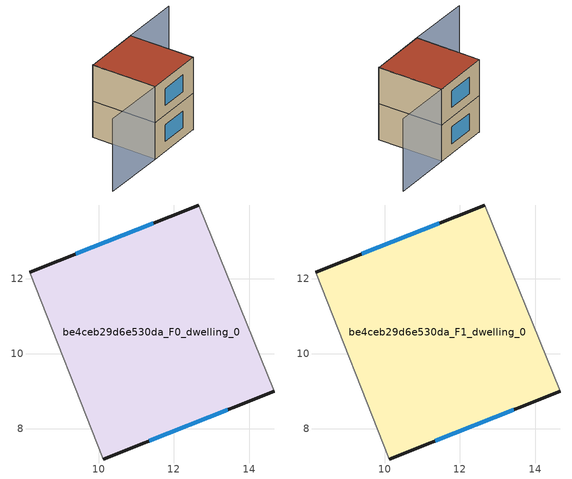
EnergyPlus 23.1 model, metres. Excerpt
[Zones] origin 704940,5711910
be4ceb29d6e530da_F0_dwelling_0
 floor ground (EU_floor_Construction): 12.66,13.96 14.67,9 10.12,7.2 8.17,12.18 z0
 wall outside (EU_wall_Construction): 12.66,13.96 8.17,12.18 / 10.12,7.2 14.67,9 z0:3
 wall adiabatic (EU_wall_Construction): 14.67,9 12.66,13.96 / 8.17,12.18 10.12,7.2 z0:3
 window (EU_Window_Construction): 11.45,13.48 9.38,12.66 / 11.35,7.69 13.44,8.51 z0.81:2.19
be4ceb29d6e530da_F1_dwelling_0
 floor to be4ceb29d6e530da_F0_dwelling_0 (EU_floor_Construction): 12.66,13.96 14.67,9 10.12,7.2 8.17,12.18 z3
 wall outside (EU_wall_Construction): 12.66,13.96 8.17,12.18 / 10.12,7.2 14.67,9 z3:6
 wall adiabatic (EU_wall_Construction): 14.67,9 12.66,13.96 / 8.17,12.18 10.12,7.2 z3:6
 window (EU_Window_Construction): 11.45,13.48 9.38,12.66 / 11.35,7.69 13.44,8.51 z3.81:5.19
 roof outside (EU_roof_Construction): 14.67,9 12.66,13.96 8.17,12.18 10.12,7.2 z6
shading: 8.2,12.21 10.12,7.2 / 10.12,7.2 5.15,5.3 / 14.64,8.98 12.66,13.96 / 12.66,13.96 17.22,15.77 z0:6
[Building]
EU S2 Campaign: North Axis=0; Terrain=City; Solar Distribution=FullExterior
[Site:Location]
London: Latitude=51.5; Longitude=-0.5; Time Zone=0; Elevation=25
[SizingPeriod:WeatherFileDays]
AnnualSizingPeriod: Begin Month=1; Begin Day of Month=1; End Month=12; End Day of Month=31; Day of Week for Start Day=Monday; Use Weather File Daylight Saving Period=No; Use Weather File Rain and Snow Indicators=No
[MATERIAL]
EU_InternalMass_Material: Roughness=MediumRough; Thickness=0.1; Conductivity=1; Density=1800; Specific Heat=900; Thermal Absorptance=0.9; Solar Absorptance=0.7; Visible Absorptance=0.7
[MATERIAL:NOMASS] Roughness=MediumRough; Thermal Absorptance=0.9; Solar Absorptance=0.7; Visible Absorptance=0.7
Name | Thermal Resistance
EU_wall_NoMass | 0.727863
EU_roof_NoMass | 0.773354
EU_floor_NoMass | 1.79329
[WINDOWMATERIAL:SIMPLEGLAZINGSYSTEM]
EU_Window_SimpleGlazing: UFactor=2.58614; Solar Heat Gain Coefficient=0.76; Visible Transmittance=0.76
[CONSTRUCTION]
EU_wall_Construction: EU_wall_NoMass
EU_roof_Construction: EU_roof_NoMass
EU_floor_Construction: EU_floor_NoMass
EU_Window_Construction: EU_Window_SimpleGlazing
EU_InternalMass_Construction: EU_InternalMass_Material
[ZONE] Type=1; Multiplier=1; Ceiling Height=autocalculate; Floor Area=autocalculate; Part of Total Floor Area=Yes
Name | Volume
be4ceb29d6e530da_F0_dwelling_0 | 78.0264
be4ceb29d6e530da_F1_dwelling_0 | 78.0278
[INTERNALMASS] Construction=EU_InternalMass_Construction; Surface Area=26.0092
Name | Zone or ZoneList
be4ceb29d6e530da_F0_dwelling_0_EU_InternalMass | be4ceb29d6e530da_F0_dwelling_0
be4ceb29d6e530da_F1_dwelling_0_EU_InternalMass | be4ceb29d6e530da_F1_dwelling_0
[OTHEREQUIPMENT] Fuel Type=Electricity; Design Level Calculation Method=Watts/Area; Power per Zone Floor Area=1; Fraction Latent=0; Fraction Radiant=0; Fraction Lost=0; Carbon Dioxide Generation Rate=0; EndUse Subcategory=EU_Step8_InternalGains
Name | Zone or ZoneList or Space or SpaceList | Schedule
EU_Step8_InternalGain_be4ceb29d6e530da_F0_dwelling_0_f000 | be4ceb29d6e530da_F0_dwelling_0 | EU_Step8_GainSchedule_be4ceb29d6e530da_F0_dwelling_0_f000
EU_Step8_InternalGain_be4ceb29d6e530da_F1_dwelling_0_f000 | be4ceb29d6e530da_F1_dwelling_0 | EU_Step8_GainSchedule_be4ceb29d6e530da_F1_dwelling_0_f000
[ZONEVENTILATION:DESIGNFLOWRATE] Schedule=EU_AlwaysOn; Design Flow Rate Calculation Method=AirChanges/Hour; Air Changes per Hour=0.484901; Ventilation Type=Natural; Fan Pressure Rise=0; Fan Total Efficiency=1; Constant Term Coefficient=1; Temperature Term Coefficient=0; Velocity Term Coefficient=0; Velocity Squared Term Coefficient=0; Minimum Indoor Temperature=-100; Maximum Indoor Temperature=100; Delta Temperature=-100; Minimum Outdoor Temperature=-100; Maximum Outdoor Temperature=100; Maximum Wind Speed=40
Name | Zone or ZoneList or Space or SpaceList
EU_ConstantAir_be4ceb29d6e530da_F0_dwelling_0 | be4ceb29d6e530da_F0_dwelling_0
EU_ConstantAir_be4ceb29d6e530da_F1_dwelling_0 | be4ceb29d6e530da_F1_dwelling_0
[HVACTEMPLATE:THERMOSTAT] Constant Heating Setpoint=20; Constant Cooling Setpoint=50
EU_HeatOnly_be4ceb29d6e530da_F0_dwelling_0; EU_HeatOnly_be4ceb29d6e530da_F1_dwelling_0
[HVACTEMPLATE:ZONE:IDEALLOADSAIRSYSTEM] System Availability Schedule=EU_AlwaysOn; Maximum Heating Supply Air Temperature=50; Minimum Cooling Supply Air Temperature=13; Maximum Heating Supply Air Humidity Ratio=0.0156; Minimum Cooling Supply Air Humidity Ratio=0.0077; Heating Limit=NoLimit; Cooling Limit=NoLimit; Heating Availability Schedule=EU_AlwaysOn; Cooling Availability Schedule=EU_CoolingOff; Dehumidification Control Type=ConstantSensibleHeatRatio; Cooling Sensible Heat Ratio=0.7; Dehumidification Setpoint=60; Humidification Control Type=None; Humidification Setpoint=30; Outdoor Air Method=None; Outdoor Air Flow Rate per Person=0.00944; Outdoor Air Flow Rate per Zone Floor Area=0; Outdoor Air Flow Rate per Zone=0; Demand Controlled Ventilation Type=None; Outdoor Air Economizer Type=NoEconomizer; Heat Recovery Type=None; Sensible Heat Recovery Effectiveness=0.7; Latent Heat Recovery Effectiveness=0.65
Name | Template Thermostat
be4ceb29d6e530da_F0_dwelling_0 | EU_HeatOnly_be4ceb29d6e530da_F0_dwelling_0
be4ceb29d6e530da_F1_dwelling_0 | EU_HeatOnly_be4ceb29d6e530da_F1_dwelling_0
[SIZING:ZONE] Zone Cooling Design Supply Air Temperature Input Method=SupplyAirTemperature; Zone Cooling Design Supply Air Temperature=13; Zone Heating Design Supply Air Temperature Input Method=SupplyAirTemperature; Zone Heating Design Supply Air Temperature=50; Zone Cooling Design Supply Air Humidity Ratio=0.008; Zone Heating Design Supply Air Humidity Ratio=0.008; Cooling Design Air Flow Method=DesignDay; Cooling Design Air Flow Rate=0; Cooling Minimum Air Flow per Zone Floor Area=0.000762; Cooling Minimum Air Flow=0; Cooling Minimum Air Flow Fraction=0.2; Heating Design Air Flow Method=DesignDay; Heating Design Air Flow Rate=0; Heating Maximum Air Flow per Zone Floor Area=0.002032; Heating Maximum Air Flow=0.141576; Heating Maximum Air Flow Fraction=0.3; Account for Dedicated Outdoor Air System=No; Dedicated Outdoor Air System Control Strategy=NeutralSupplyAir; Dedicated Outdoor Air Low Setpoint Temperature for Design=autosize; Dedicated Outdoor Air High Setpoint Temperature for Design=autosize; Zone Load Sizing Method=Sensible Load Only No Latent Load; Zone Latent Cooling Design Supply Air Humidity Ratio Input Method=HumidityRatioDifference; Zone Cooling Design Supply Air Humidity Ratio Difference=0.005; Zone Latent Heating Design Supply Air Humidity Ratio Input Method=HumidityRatioDifference; Zone Humidification Design Supply Air Humidity Ratio Difference=0.005
be4ceb29d6e530da_F0_dwelling_0; be4ceb29d6e530da_F1_dwelling_0
[SCHEDULE:CONSTANT]
Name | Hourly Value
EU_AlwaysOn | 1
EU_CoolingOff | 0
[SCHEDULE:FILE] Column Number=1; Rows to Skip at Top=0; Number of Hours of Data=8760; Column Separator=Comma; Interpolate to Timestep=No; Minutes per Item=60; Adjust Schedule for Daylight Savings=Yes
Name | File
EU_Step8_GainSchedule_be4ceb29d6e530da_F0_dwelling_0_f000 | ../../schedules/be4ceb29d6e530da/be4ceb29d6e530da_F0_dwelling_0_f000_gain.csv
EU_Step8_GainSchedule_be4ceb29d6e530da_F1_dwelling_0_f000 | ../../schedules/be4ceb29d6e530da/be4ceb29d6e530da_F1_dwelling_0_f000_gain.csv
